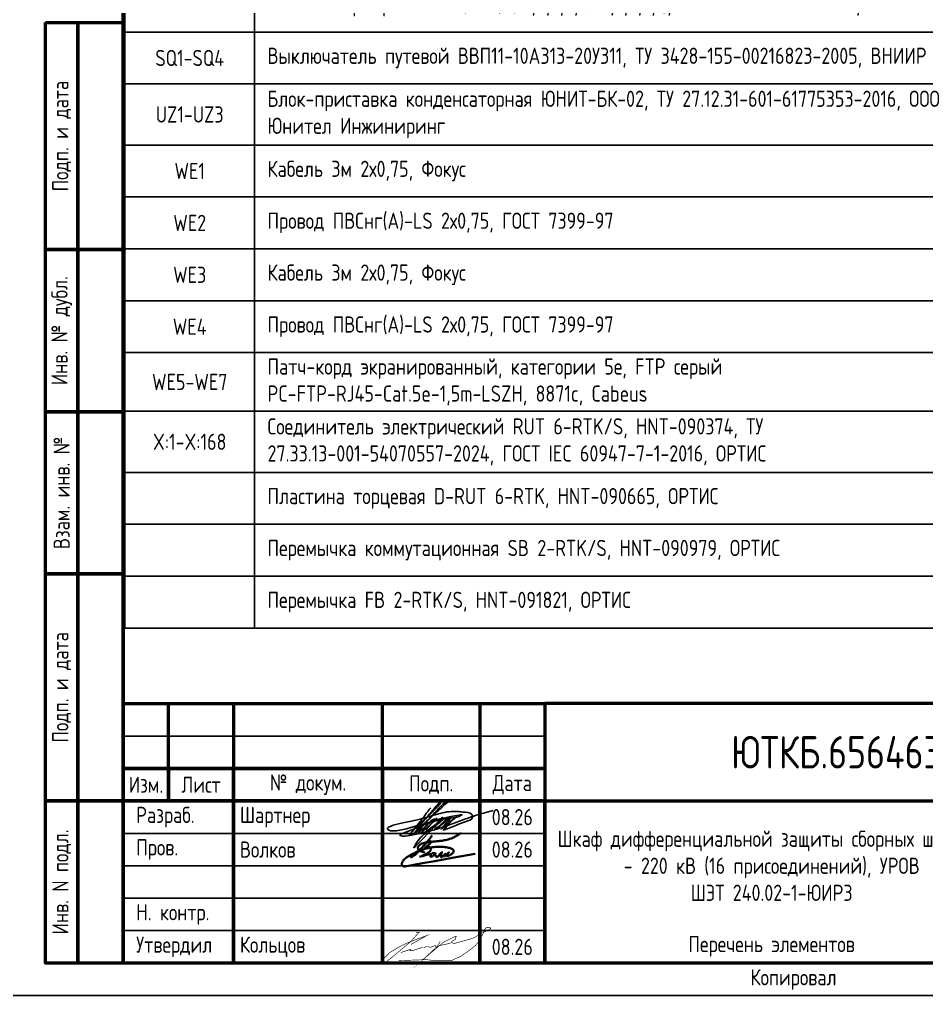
# Model space of a CAD drawing. Header units: millimetres. Extents: x -1050 to 7068, y 0 to 517.
# Drawn here: x -625.8 to -485.9, y 0 to 150.5 of the extents above; entities that cross this region are included whole.
import ezdxf

# ---------------------------------------------------------------- set-up
doc = ezdxf.new("R2010")
doc.units = ezdxf.units.MM
doc.styles.add('Gost_type_A', font='GOST_A.TTF')

# ---------------------------------------------------------------- blocks, each defined once
blk = doc.blocks.new('*T17')
at = {"color": 0, "lineweight": -2, "transparency": 16777216}
for p, q in [((0, 0), (185, 0)), ((0, 0), (0, -15)), ((20, 0), (20, -15)), ((130, 0), (130, -15)), ((140, 0), (140, -15)), ((185, 0), (185, -15)), ((209.75, 0), (394.75, 0)), ((209.75, 0), (209.75, -15)), ((229.75, 0), (229.75, -15)), ((339.75, 0), (339.75, -15)), ((349.75, 0), (349.75, -15)), ((394.75, 0), (394.75, -15))]:
    blk.add_line(p, q, dxfattribs=at)
at = {"color": 0, "linetype": 'ByBlock', "lineweight": -2, "transparency": 16777216}
for p, q in [((0, -15), (185, -15)), ((0, -15), (0, -235.34)), ((20, -15), (20, -235.34)), ((130, -15), (130, -235.34)), ((140, -15), (140, -79.45)), ((185, -15), (185, -235.34)), ((209.75, -15), (394.75, -15)), ((209.75, -15), (209.75, -145.5)), ((229.75, -15), (229.75, -145.5)), ((339.75, -15), (339.75, -145.5)), ((349.75, -15), (349.75, -56.25)), ((394.75, -15), (394.75, -145.5)), ((209.75, -23), (394.75, -23)), ((0, -28.63), (185, -28.63)), ((209.75, -32.25), (394.75, -32.25)), ((0, -38.06), (185, -38.06)), ((209.75, -40.25), (394.75, -40.25)), ((0, -47.45), (185, -47.45)), ((209.75, -48.25), (394.75, -48.25)), ((0, -55.45), (185, -55.45)), ((209.75, -56.25), (394.75, -56.25)), ((349.75, -56.25), (349.75, -64.25)), ((0, -63.45), (185, -63.45)), ((209.75, -64.25), (394.75, -64.25)), ((349.75, -64.25), (349.75, -81.5)), ((0, -71.45), (185, -71.45)), ((209.75, -73.5), (394.75, -73.5)), ((0, -79.45), (185, -79.45)), ((140, -79.45), (140, -143.45)), ((209.75, -81.5), (394.75, -81.5)), ((349.75, -81.5), (349.75, -89.5)), ((0, -87.45), (185, -87.45)), ((209.75, -89.5), (394.75, -89.5)), ((349.75, -89.5), (349.75, -145.5)), ((0, -95.45), (185, -95.45)), ((209.75, -97.5), (394.75, -97.5)), ((0, -103.45), (185, -103.45)), ((209.75, -105.5), (394.75, -105.5)), ((0, -111.45), (185, -111.45)), ((209.75, -113.5), (394.75, -113.5)), ((0, -119.45), (185, -119.45)), ((209.75, -121.5), (394.75, -121.5)), ((0, -127.45), (185, -127.45)), ((209.75, -129.5), (394.75, -129.5)), ((0, -135.45), (185, -135.45)), ((209.75, -137.5), (394.75, -137.5)), ((0, -143.45), (185, -143.45)), ((140, -143.45), (140, -235.34)), ((209.75, -145.5), (394.75, -145.5)), ((0, -151.45), (185, -151.45)), ((0, -160.88), (185, -160.88)), ((0, -168.88), (185, -168.88)), ((0, -176.88), (185, -176.88)), ((0, -184.88), (185, -184.88)), ((0, -192.88), (185, -192.88)), ((0, -201.93), (185, -201.93)), ((0, -211.34), (185, -211.34)), ((0, -219.34), (185, -219.34)), ((0, -227.34), (185, -227.34)), ((0, -235.34), (185, -235.34))]:
    blk.add_line(p, q, dxfattribs=at)
at = {"transparency": 16777216, "char_height": 2.5, "style": 'Gost_type_A'}
for s, insert, width, attachment_point in [('Поз. обозначение', (10, -7.5), 17, 5), ('Поз. обозначение', (219.75, -7.5), 17, 5), ('Примечание', (162.5, -7.5), 42, 5), ('Примечание', (372.25, -7.5), 42, 5), ('Наименование', (75, -7.5), 107, 5), ('Кол.', (135, -7.5), 7, 5), ('Наименование', (284.75, -7.5), 107, 5), ('Кол.', (344.75, -7.5), 7, 5), ('Планка маркировочная (169-184), 86401217 KPX 6/10-6,2', (231.25, -60.25), 107, 4), ('Перемычка ПС 2-8, 15000020, СТЭЗ ', (21.5, -83.45), 107, 4), ('60', (135, -83.45), 7, 5), ('20', (135, -91.45), 7, 5), ('Планка маркировочная (1-14) (14,12,10,8,6,4,2; 13,11,9,7,5,3,1), 86401256 KPX 8/10-8,2', (21.5, -99.45), 107, 4), ('20', (135, -99.45), 7, 5), ('{\\C256;Блок испытательный, в составе:}', (21.5, -107.45), 107, 4), ('Блок базовый ЭПББ 4+1, 111505, ТУ 27.33.13-001-53942713-2023, ЭПРОМ', (21.5, -115.45), 107, 4), ('2', (135, -115.45), 7, 5), ('Крышка рабочая ЭПРК 4+1, 121505, ТУ 27.33.13-001-53942713-2023, ЭПРОМ', (21.5, -123.45), 107, 4), ('2', (135, -123.45), 7, 5), ('Планка маркировочная (1-10) (2,4.6,8,10; 1,3,5,7,9), 86401256 KPX 8/10-8,2', (21.5, -131.45), 107, 4), ('2', (135, -131.45), 7, 5), ('Планка маркировочная (1-10) (10,8,6,4,2; 9,7,5,3,1), 86401256 KPX 8/10-8,2', (21.5, -139.45), 107, 4), ('2', (135, -139.45), 7, 5)]:
    blk.add_mtext(s, dxfattribs=dict(at, insert=insert, width=width, attachment_point=attachment_point))
at = {"color": 0, "transparency": 16777216, "char_height": 2.5, "style": 'Gost_type_A'}
for s, insert, width, attachment_point in [('{\\C256;Интеллектуальное электронное устройство ЮНИТ-М514-ДЗШ-Р102-К101-х-В101-В101-М1С4.0С00-М1С4.0С00-С01.03, НЛПР.656122.602-XXX, }ООО Юнител Инжиниринг', (22, -21.81), 106, 4), ('{\\C256;Планка маркировочная (1-168), 86401256 KPX 8/10-8,2}', (231.75, -19), 106, 4), ('1', (344.75, -19), 7, 5), ('вертикальное положение', (351.25, -19), 42, 4), ('A1-A3', (10, -21.81), 18, 5), ('3', (135, -21.81), 7, 5), ('Соединитель электрический RPV 4-MT(-P), HNT-131560, ТУ 27.33.13-001-54070557-2024, ГОСТ IEC 60947-7-1-2016, ОРТИС ', (231.75, -27.62), 106, 4), ('X:169-X:184', (219.75, -27.62), 18, 5), ('16', (344.75, -27.62), 7, 5), ('Блок интерфейсный ИЧМ ЮНИТ-ИЧМ-МНГР-К-К-С, ТУ 27.12.23-609-61775353-2024, ООО Юнител Инжиниринг', (22, -33.34), 106, 4), ('A1.1-A3.1', (10, -33.34), 18, 5), ('3', (135, -33.34), 7, 5), ('Пластина торцевая D-RPV 4-MT(-P), HNT-131561, ОРТИС', (231.75, -36.25), 106, 4), ('6', (344.75, -36.25), 7, 5), ('Светильник светодиодный ЖКХ-08 Д с кабелем 3 м, 5000 К,\\PТУ 3461-009-01281952-2018, Фокус ', (22, -42.75), 106, 4), ('EL1, EL2', (10, -42.75), 18, 5), ('2', (135, -42.75), 7, 5), ('Перемычка FBS 2-6, HNT-091360, ОРТИС', (231.75, -44.25), 106, 4), ('4', (344.75, -44.25), 7, 5), ('HL1', (10, -51.45), 18, 5), ('{\\C256;Лампа СКЛ 14Н-2-Ж-2-220 П Ч IP65 ЯШГК.433137.068 ТУ, Протон-Импульс}', (22, -51.45), 106, 4), ('1', (135, -51.45), 7, 5), ('Перемычка FBS 3-6, HNT-091957, ОРТИС', (231.75, -52.25), 106, 4), ('2', (344.75, -52.25), 7, 5), ('SG1-SG20', (10, -59.45), 18, 5), ('{\\C256;Блок испытательный, в составе:}', (22, -59.45), 106, 4), ('1', (344.75, -60.25), 7, 5), ('вертикальное положение', (351.25, -60.25), 42, 4), ('{\\C256;Блок базовый ЭПББ 6+1, 111507, ТУ 27.33.13-001-53942713-2023, НПП "ЭПРОМ"}', (22, -67.45), 106, 4), ('20', (135, -67.45), 7, 5), ('{\\C256;Крышка рабочая ЭПРК 6+1, 121507, ТУ 27.33.13-001-53942713-2023, НПП "ЭПРОМ"}', (22, -75.45), 106, 4), ('20', (135, -75.45), 7, 5), ('{\\C256;Планка маркировочная} (1-14) (2,4.6,8,10,12,14; 1,3,5,7,9,11,13){\\C256;, 86401256 KPX 8/10-8,2}', (21.5, -91.45), 107, 4), ('горизонтальное положение', (141.5, -91.45), 42, 4), ('горизонтальное положение', (141.5, -99.45), 42, 4), ('SG21, SG22', (10, -107.45), 18, 5), ('горизонтальное положение', (141.5, -131.45), 42, 4), ('горизонтальное положение', (141.5, -139.45), 42, 4), ('{\\C256;Выключатель путевой ВВП11-10А313-20У311, ТУ 3428-155-00216823-2005, ВНИИР }', (22, -147.45), 106, 4), ('SQ1-SQ4', (10, -147.45), 18, 5), ('4', (135, -147.45), 7, 5), ('{\\C256;Блок-приставка конденсаторная ЮНИТ-БК-02, ТУ 27.12.31-601-61775353-2016, }ООО Юнител Инжиниринг', (22, -156.16), 106, 4), ('UZ1-UZ3', (10, -156.16), 18, 5), ('3', (135, -156.16), 7, 5), ('WE1', (10, -164.88), 18, 5), ('Кабель 3м 2х0,75, Фокус', (22, -164.88), 106, 4), ('1', (135, -164.88), 7, 5), ('{\\C256;в составе позиции} EL1', (141.5, -164.88), 42, 4), ('Провод ПВСнг(А)-LS 2х0,75, ГОСТ 7399-97', (22, -172.88), 106, 4), ('WE2', (10, -172.88), 18, 5), ('4', (135, -172.88), 7, 5), ('{\\C256;м}', (141.5, -172.88), 42, 4), ('WE3', (10, -180.88), 18, 5), ('Кабель 3м 2х0,75, Фокус', (22, -180.88), 106, 4), ('1', (135, -180.88), 7, 5), ('{\\C256;в составе позиции} EL1', (141.5, -180.88), 42, 4), ('WE4', (10, -188.88), 18, 5), ('Провод ПВСнг(А)-LS 2х0,75, ГОСТ 7399-97', (22, -188.88), 106, 4), ('4', (135, -188.88), 7, 5), ('{\\C256;м}', (141.5, -188.88), 42, 4), ('{\\C256;Патч-корд экранированный, категории 5е, FTP серый PC-FTP-RJ45-Cat.5e-1,5m-LSZH, 8871c, Cabeus}', (22, -197.4), 106, 4), ('WE5-WE7', (10, -197.4), 18, 5), ('3', (135, -197.4), 7, 5), ('{\\C256;Соединитель электрический RUT 6-RTK/S, HNT-090374, ТУ 27.33.13-001-54070557-2024, ГОСТ IEC 60947-7-1-2016, ОРТИС}', (22, -206.63), 106, 4), ('X:1-X:168', (10, -206.63), 18, 5), ('168', (135, -206.63), 7, 5), ('{\\C256;Пластина торцевая D-RUT 6-RTK, HNT-090665, ОРТИС}', (22, -215.34), 106, 4), ('22', (135, -215.34), 7, 5), ('Перемычка коммутационная SB 2-RTK/S, HNT-090979, ОРТИС', (22, -223.34), 106, 4), ('60', (135, -223.34), 7, 5), ('Перемычка FB 2-RTK/S, HNT-091821, ОРТИС', (22, -231.34), 106, 4), ('20', (135, -231.34), 7, 5)]:
    blk.add_mtext(s, dxfattribs=dict(at, insert=insert, width=width, attachment_point=attachment_point))
blk = doc.blocks.new('Штамп левый нижний')
at = {"lineweight": 50}
for points in [[(-12, 145), (-7, 145), (-7, 110), (-12, 110)], [(-7, 145), (0, 145), (0, 110), (-7, 110)], [(-12, 110), (-7, 110), (-7, 85), (-12, 85)], [(-7, 110), (0, 110), (0, 85), (-7, 85)], [(-12, 85), (-7, 85), (-7, 60), (-12, 60)], [(-7, 85), (0, 85), (0, 60), (-7, 60)], [(-12, 60), (-7, 60), (-7, 25), (-12, 25)], [(-7, 60), (0, 60), (0, 25), (-7, 25)], [(-12, 25), (-7, 25), (-7, 0), (-12, 0)], [(-7, 25), (0, 25), (0, 0), (-7, 0)]]:
    blk.add_lwpolyline(points, close=True, dxfattribs=at)
at = {"char_height": 2.5, "attachment_point": 5, "rotation": 90, "style": 'Gost_type_A'}
for s, insert, width in [('Подп. и дата', (-9.5, 127.5), 35), ('Инв. № дубл.', (-9.5, 97.5), 25), ('Взам. инв. №', (-9.5, 72.5), 25), ('Подп. и дата', (-9.5, 42.5), 35), ('Инв. N подл.', (-9.5, 12.5), 25)]:
    blk.add_mtext(s, dxfattribs=dict(at, insert=insert, width=width))
blk = doc.blocks.new('Формат_А4')
blk.add_lwpolyline([(0, 297), (0, 0), (-210, 0), (-210, 297)], close=True)
at = {"lineweight": 50}
blk.add_lwpolyline([(-190, 292), (-5, 292), (-5, 5), (-190, 5)], close=True, dxfattribs=at)
blk = doc.blocks.new('Штамп большой нижний текстовый')
for points in [[(-185, 40), (-178, 40), (-178, 35), (-185, 35)], [(-178, 40), (-168, 40), (-168, 35), (-178, 35)], [(-168, 40), (-145, 40), (-145, 35), (-168, 35)], [(-145, 40), (-130, 40), (-130, 35), (-145, 35)], [(-130, 40), (-120, 40), (-120, 35), (-130, 35)], [(-185, 35), (-178, 35), (-178, 30), (-185, 30)], [(-178, 35), (-168, 35), (-168, 30), (-178, 30)], [(-168, 35), (-145, 35), (-145, 30), (-168, 30)], [(-145, 35), (-130, 35), (-130, 30), (-145, 30)], [(-130, 35), (-120, 35), (-120, 30), (-130, 30)], [(-185, 25), (-168, 25), (-168, 20), (-185, 20)], [(-168, 25), (-145, 25), (-145, 20), (-168, 20)], [(-145, 25), (-130, 25), (-130, 20), (-145, 20)], [(-130, 25), (-120, 25), (-120, 20), (-130, 20)], [(-185, 20), (-168, 20), (-168, 15), (-185, 15)], [(-168, 20), (-145, 20), (-145, 15), (-168, 15)], [(-145, 20), (-130, 20), (-130, 15), (-145, 15)], [(-130, 20), (-120, 20), (-120, 15), (-130, 15)], [(-185, 15), (-168, 15), (-168, 10), (-185, 10)], [(-168, 15), (-145, 15), (-145, 10), (-168, 10)], [(-145, 15), (-130, 15), (-130, 10), (-145, 10)], [(-130, 15), (-120, 15), (-120, 10), (-130, 10)], [(-185, 10), (-168, 10), (-168, 5), (-185, 5)], [(-168, 10), (-145, 10), (-145, 5), (-168, 5)], [(-145, 10), (-130, 10), (-130, 5), (-145, 5)], [(-130, 10), (-120, 10), (-120, 5), (-130, 5)], [(-185, 5), (-168, 5), (-168, 0), (-185, 0)], [(-168, 5), (-145, 5), (-145, 0), (-168, 0)], [(-145, 5), (-130, 5), (-130, 0), (-145, 0)], [(-130, 5), (-120, 5), (-120, 0), (-130, 0)]]:
    blk.add_lwpolyline(points, close=True)
at = {"lineweight": 50}
for points in [[(-185, 40), (-120, 40), (-120, 30), (-185, 30)], [(-178, 40), (-168, 40), (-168, 30), (-178, 30)], [(-145, 40), (-130, 40), (-130, 30), (-145, 30)], [(-120, 25), (0, 25), (0, 40), (-120, 40)], [(-185, 30), (-178, 30), (-178, 25), (-185, 25)], [(-178, 30), (-168, 30), (-168, 25), (-178, 25)], [(-168, 30), (-145, 30), (-145, 25), (-168, 25)], [(-145, 30), (-130, 30), (-130, 25), (-145, 25)], [(-130, 30), (-120, 30), (-120, 25), (-130, 25)], [(-185, 25), (-168, 25), (-168, 0), (-185, 0)], [(-168, 25), (-145, 25), (-145, 0), (-168, 0)], [(-145, 25), (-130, 25), (-130, 0), (-145, 0)], [(-130, 25), (-120, 25), (-120, 0), (-130, 0)], [(-120, 25), (-50, 25), (-50, 0), (-120, 0)]]:
    blk.add_lwpolyline(points, close=True, dxfattribs=at)
at = {"char_height": 2.5, "style": 'Gost_type_A'}
for s, insert, width, attachment_point in [('Изм.', (-181.5, 27.5), 7, 5), ('Лист', (-173, 27.5), 10, 5), ('№ докум.', (-156.5, 27.5), 23, 5), ('Подп.', (-137.5, 27.5), 15, 5), ('Дата', (-125, 27.5), 10, 5), ('\\pxl0.8;Разраб.', (-185, 22.5), 17, 4), ('\\pxl0.8;Пров.', (-185, 17.5), 17, 4), ('\\pxl0.8;Н. контр.', (-185, 7.5), 17, 4), ('\\pxl0.8;Утвердил', (-185, 2.5), 17, 4), ('Копировал', (-75, -2.53), 13.1202, 6)]:
    blk.add_mtext(s, dxfattribs=dict(at, insert=insert, width=width, attachment_point=attachment_point))
blk = doc.blocks.new('Сотрудник 7_1')
at = {"lineweight": 35}
for points in [[(5.51, 4.62), (4.98, 3.97), (4.54, 3.43), (4.18, 3.01), (3.9, 2.68), (3.67, 2.43), (3.49, 2.24), (3.34, 2.09), (3.21, 1.97), (3.08, 1.86), (2.97, 1.76), (2.86, 1.67), (2.76, 1.6), (2.67, 1.53), (2.59, 1.47), (2.52, 1.42), (2.45, 1.38), (2.4, 1.35), (2.35, 1.33), (2.31, 1.31), (2.28, 1.3), (2.25, 1.3), (2.23, 1.3), (2.21, 1.31), (2.2, 1.31), (2.19, 1.33), (2.18, 1.34), (2.18, 1.36), (2.18, 1.38), (2.18, 1.4), (2.19, 1.42), (2.2, 1.45), (2.22, 1.48), (2.25, 1.51), (2.28, 1.55), (2.32, 1.59), (2.36, 1.63), (2.42, 1.67), (2.49, 1.72), (2.56, 1.78), (2.65, 1.84), (2.75, 1.9), (2.87, 1.97), (2.99, 2.04), (3.12, 2.12), (3.25, 2.21), (3.39, 2.3), (3.53, 2.41), (3.67, 2.52), (3.81, 2.64), (3.94, 2.77), (4.07, 2.9), (4.2, 3.03), (4.32, 3.15), (4.44, 3.27), (4.55, 3.37), (4.65, 3.46), (4.74, 3.54), (4.82, 3.6), (4.9, 3.64), (4.97, 3.68), (5.03, 3.7), (5.08, 3.72), (5.13, 3.73), (5.17, 3.73), (5.21, 3.73), (5.24, 3.73), (5.26, 3.73), (5.28, 3.72), (5.3, 3.71), (5.31, 3.7), (5.32, 3.68), (5.33, 3.66), (5.33, 3.64), (5.32, 3.61), (5.32, 3.58), (5.3, 3.54), (5.28, 3.5), (5.25, 3.46), (5.21, 3.41), (5.16, 3.36), (5.1, 3.3), (5.03, 3.23), (4.96, 3.17), (4.88, 3.1), (4.8, 3.04), (4.72, 2.98), (4.65, 2.92), (4.59, 2.87), (4.53, 2.83), (4.49, 2.8), (4.46, 2.77), (4.43, 2.76), (4.42, 2.75), (4.42, 2.74), (4.43, 2.75), (4.45, 2.75), (4.49, 2.76), (4.53, 2.78), (4.58, 2.8), (4.64, 2.82), (4.7, 2.84), (4.76, 2.85), (4.83, 2.86), (4.89, 2.87), (4.95, 2.88), (5.01, 2.87), (5.06, 2.87), (5.11, 2.85), (5.15, 2.84), (5.19, 2.81), (5.22, 2.78), (5.25, 2.75), (5.27, 2.72), (5.29, 2.68), (5.3, 2.63), (5.3, 2.59), (5.3, 2.54), (5.29, 2.49), (5.27, 2.44), (5.26, 2.38), (5.23, 2.33), (5.2, 2.28), (5.17, 2.22), (5.12, 2.17), (5.07, 2.11), (5, 2.05), (4.92, 1.99), (4.83, 1.93), (4.73, 1.86), (4.6, 1.79), (4.47, 1.72), (4.31, 1.65), (4.15, 1.57), (3.96, 1.49), (3.76, 1.41), (3.54, 1.32)], [(4.39, 2), (4.09, 2.07), (3.85, 2.15), (3.67, 2.21), (3.55, 2.27), (3.46, 2.33), (3.4, 2.39), (3.37, 2.44), (3.35, 2.5), (3.33, 2.55), (3.32, 2.61), (3.31, 2.66), (3.31, 2.72), (3.31, 2.77), (3.32, 2.83), (3.34, 2.89), (3.36, 2.94), (3.39, 2.99), (3.43, 3.05), (3.48, 3.1), (3.54, 3.15), (3.6, 3.2), (3.67, 3.24), (3.74, 3.29), (3.82, 3.33), (3.91, 3.37), (4.01, 3.4), (4.11, 3.44), (4.22, 3.47), (4.34, 3.5), (4.47, 3.53), (4.62, 3.56), (4.77, 3.58), (4.93, 3.61), (5.11, 3.63), (5.29, 3.65), (5.48, 3.67), (5.67, 3.69), (5.85, 3.71), (6.04, 3.72), (6.21, 3.74), (6.38, 3.76), (6.55, 3.77), (6.71, 3.79), (6.86, 3.81), (7.02, 3.83), (7.19, 3.86), (7.36, 3.89), (7.54, 3.92), (7.74, 3.96), (7.95, 4.01), (8.19, 4.09), (8.47, 4.19), (8.78, 4.33), (9.15, 4.51), (9.57, 4.74), (10.05, 5.03)], [(6.04, 1.58), (6.05, 1.53), (6.06, 1.49), (6.06, 1.46), (6.07, 1.43), (6.09, 1.4), (6.1, 1.38), (6.12, 1.36), (6.14, 1.35), (6.16, 1.33), (6.19, 1.33), (6.22, 1.33), (6.25, 1.33), (6.28, 1.33), (6.31, 1.34), (6.34, 1.36), (6.37, 1.38), (6.4, 1.4), (6.43, 1.43), (6.46, 1.46), (6.49, 1.5), (6.52, 1.53), (6.55, 1.57), (6.58, 1.62), (6.62, 1.66), (6.65, 1.71), (6.69, 1.75), (6.73, 1.8), (6.78, 1.84), (6.82, 1.88), (6.85, 1.92), (6.89, 1.95), (6.92, 1.98), (6.95, 2.01), (6.97, 2.03), (6.98, 2.05), (7, 2.06), (7, 2.06), (7.01, 2.06), (7.01, 2.05), (7, 2.03), (7, 2), (6.99, 1.96), (6.97, 1.93), (6.96, 1.88), (6.94, 1.83), (6.93, 1.79), (6.91, 1.74), (6.9, 1.69), (6.89, 1.64), (6.88, 1.6), (6.87, 1.56), (6.86, 1.53), (6.85, 1.49), (6.84, 1.46), (6.84, 1.43), (6.84, 1.41), (6.84, 1.38), (6.84, 1.36), (6.84, 1.35), (6.84, 1.33), (6.84, 1.32), (6.85, 1.31), (6.86, 1.3), (6.86, 1.29), (6.87, 1.29), (6.88, 1.28), (6.89, 1.28), (6.9, 1.27), (6.91, 1.27), (6.92, 1.27), (6.93, 1.28), (6.95, 1.28), (6.96, 1.29), (6.97, 1.29), (6.98, 1.3), (7, 1.32), (7.03, 1.34), (7.06, 1.37), (7.1, 1.41), (7.15, 1.45), (7.21, 1.5), (7.27, 1.56), (7.34, 1.62), (7.41, 1.68), (7.48, 1.73), (7.54, 1.77), (7.58, 1.79), (7.6, 1.79), (7.61, 1.77), (7.59, 1.72), (7.57, 1.67), (7.54, 1.61), (7.5, 1.54), (7.46, 1.48), (7.43, 1.43), (7.41, 1.4), (7.4, 1.38), (7.41, 1.38), (7.42, 1.4), (7.45, 1.43), (7.49, 1.48), (7.54, 1.53), (7.6, 1.59), (7.66, 1.66), (7.73, 1.72), (7.81, 1.79), (7.88, 1.85), (7.95, 1.9), (8.01, 1.95), (8.06, 1.99), (8.09, 2.01), (8.11, 2.02), (8.1, 2.02), (8.07, 1.99), (8.03, 1.96), (7.98, 1.91), (7.92, 1.86), (7.87, 1.81), (7.81, 1.76), (7.76, 1.71), (7.73, 1.67), (7.7, 1.64), (7.68, 1.61), (7.67, 1.58), (7.67, 1.56), (7.67, 1.54), (7.68, 1.53), (7.7, 1.51), (7.71, 1.5), (7.73, 1.49), (7.75, 1.48), (7.77, 1.48), (7.8, 1.47), (7.83, 1.47), (7.87, 1.48), (7.91, 1.48), (7.96, 1.5), (8.01, 1.51), (8.07, 1.53), (8.13, 1.55), (8.19, 1.58), (8.26, 1.62), (8.33, 1.66), (8.4, 1.71), (8.48, 1.76), (8.55, 1.82), (8.63, 1.89), (8.69, 1.95), (8.75, 2.02), (8.79, 2.1), (8.82, 2.17), (8.83, 2.24), (8.81, 2.31), (8.78, 2.37), (8.72, 2.44), (8.65, 2.5), (8.56, 2.56), (8.44, 2.61), (8.31, 2.66), (8.17, 2.71), (8, 2.75), (7.83, 2.78), (7.64, 2.81), (7.44, 2.84), (7.22, 2.86), (7, 2.88), (6.77, 2.88), (6.53, 2.89), (6.29, 2.88), (6.04, 2.87), (5.79, 2.84), (5.52, 2.81), (5.25, 2.77), (4.97, 2.71), (4.68, 2.64), (4.38, 2.55), (4.06, 2.44), (3.74, 2.32), (3.42, 2.2), (3.11, 2.06), (2.8, 1.92), (2.51, 1.78), (2.25, 1.65), (2.01, 1.52), (1.8, 1.4), (1.62, 1.29), (1.47, 1.18), (1.35, 1.09), (1.24, 0.99), (1.15, 0.91), (1.08, 0.82), (1.02, 0.74), (0.97, 0.65), (0.93, 0.57), (0.89, 0.49), (0.86, 0.41), (0.84, 0.34), (0.83, 0.27), (0.82, 0.21), (0.82, 0.15), (0.83, 0.11), (0.84, 0.07), (0.85, 0.04), (0.87, 0.01), (0.89, -0.01), (0.91, -0.03), (0.94, -0.05), (0.97, -0.07), (1, -0.08), (1.03, -0.1), (1.07, -0.11), (1.1, -0.12), (1.13, -0.13), (1.17, -0.14), (1.2, -0.15), (1.24, -0.15), (1.29, -0.15), (1.47, -0.12), (1.9, -0.04), (2.7, 0.1), (3.99, 0.34), (5.91, 0.69), (8.58, 1.18), (12.12, 1.82)], [(3.54, 1.32), (4.17, 1.5), (4.63, 1.63), (4.96, 1.71), (5.17, 1.76), (5.28, 1.77), (5.33, 1.76), (5.34, 1.73), (5.32, 1.7), (5.3, 1.66), (5.28, 1.62), (5.27, 1.58), (5.26, 1.55), (5.25, 1.51), (5.24, 1.48), (5.24, 1.45), (5.24, 1.42), (5.24, 1.4), (5.25, 1.39), (5.26, 1.37), (5.27, 1.36), (5.29, 1.36), (5.31, 1.36), (5.33, 1.36), (5.35, 1.36), (5.39, 1.37), (5.42, 1.38), (5.46, 1.4), (5.49, 1.41), (5.54, 1.43), (5.58, 1.45), (5.62, 1.48), (5.67, 1.51), (5.72, 1.54), (5.76, 1.57), (5.81, 1.61), (5.85, 1.64), (5.89, 1.68), (5.93, 1.72), (5.96, 1.75), (5.99, 1.78), (6, 1.81), (6.02, 1.83), (6.02, 1.86), (6.01, 1.87), (6, 1.89), (5.98, 1.9), (5.95, 1.91), (5.91, 1.92), (5.87, 1.92), (5.81, 1.92), (5.75, 1.92), (5.69, 1.92), (5.63, 1.91), (5.57, 1.9), (5.51, 1.89), (5.46, 1.88)]]:
    blk.add_lwpolyline(points, dxfattribs=at)

msp = doc.modelspace()

# ---------------------------------------------------------------- linework, layer by layer
at = {"const_width": 0.0934}
for points in [[(-567.01, 6.62), (-566.07, 6.93), (-565.6, 7.09), (-565.45, 7.09), (-565.6, 6.93), (-565.45, 6.93), (-565.14, 6.93), (-563.74, 7.4), (-563.43, 7.4), (-562.96, 7.55), (-562.65, 7.55), (-562.65, 7.4), (-562.49, 7.4), (-561.71, 7.71), (-561.56, 7.4), (-560.93, 7.71), (-559.53, 8.02), (-559.07, 8.18), (-558.91, 8.02), (-558.75, 8.02), (-555.95, 8.8), (-555.33, 9.11), (-555.02, 9.42), (-554.71, 9.58), (-554.24, 9.73), (-553.62, 10.04), (-553.3, 10.2), (-553.15, 10.35), (-553.3, 10.51), (-553.62, 10.51), (-553.77, 10.51), (-554.08, 10.2), (-554.24, 9.73), (-554.86, 8.49), (-555.48, 7.71), (-556.26, 7.09), (-557.82, 6), (-558.91, 5.53), (-559.22, 5.37), (-561.71, 5.37), (-563.11, 5.53), (-567.32, 5.37)], [(-564.67, 9.73), (-564.2, 9.73), (-565.45, 8.33), (-566.38, 7.55), (-568.33, 5.93), (-569.45, 5), (-569.81, 5), (-569.81, 5.22), (-569.65, 5.68), (-568.72, 6.62), (-566.85, 7.71), (-565.45, 8.33), (-562.96, 9.26), (-565.45, 7.86)], [(-560.93, 8.33), (-561.09, 8.02), (-561.56, 7.4), (-563.58, 5.53), (-560.47, 8.18), (-558.6, 9.11), (-558.44, 9.11), (-558.6, 8.8), (-558.6, 8.64), (-559.22, 8.33)]]:
    msp.add_lwpolyline(points, dxfattribs=at)
msp.add_spline([(-562.38, 28.93), (-562.76, 28.48), (-562.95, 28.24), (-563.09, 28.06), (-563.53, 27.47), (-563.64, 27.32), (-564.88, 25.71), (-565.74, 24.63), (-564.68, 25.94), (-563.71, 26.85), (-562.49, 27.96), (-561.76, 28.68), (-561.07, 29.37), (-560.89, 29.63), (-560.85, 29.82), (-561.54, 29.18), (-562.68, 27.83), (-562.9, 27.55), (-563.96, 26.32), (-564.58, 25.43), (-564.92, 24.91), (-564.92, 24.82), (-564.62, 25.11), (-563.99, 25.92), (-563.24, 26.67), (-562.2, 27.61), (-561.68, 28.08), (-560.74, 28.94), (-559.93, 29.68), (-559.56, 30.05), (-559.56, 30.17), (-559.89, 30.01), (-560.96, 29.06), (-562.65, 27.19), (-563.91, 25.7), (-564.23, 25.18), (-563.03, 26.24), (-561.94, 27.13), (-561.81, 27.2), (-561.74, 27.08), (-561.89, 26.85), (-562.92, 25.9), (-563.45, 25.43), (-563.66, 25.26), (-563.73, 25.26), (-563.65, 25.5), (-563.01, 26.23), (-562.79, 26.46), (-561.84, 27.2), (-561.79, 27.2), (-561.79, 26.92), (-561.55, 27.16), (-562.84, 25.87), (-563.05, 25.45), (-563.05, 25.34), (-562.83, 25.46), (-561.69, 26.33), (-560.6, 27.42), (-563.36, 24.4), (-564.51, 23.25), (-564.98, 22.79), (-564.69, 23.37), (-563.27, 24.96), (-561.71, 26.29), (-560.43, 27.21), (-561.34, 26.41), (-561.73, 25.92), (-561.73, 25.77), (-561.41, 25.89), (-559.97, 27.18), (-561.39, 25.66), (-559.76, 27.11), (-559.26, 27.4), (-559.54, 27.04), (-560.79, 25.69), (-558.45, 27.55), (-559.51, 26.57), (-560.35, 25.63), (-560.43, 25.55), (-559.83, 25.71), (-559.08, 25.98), (-557.06, 26.79), (-555.93, 27.5), (-556.05, 27.89), (-557.42, 28.28), (-558.3, 28.37), (-559.26, 28.37), (-560.55, 28.17), (-564.01, 27.21), (-568.79, 25.48), (-568.56, 25.41), (-567.68, 25.41), (-563.55, 26.44), (-558.99, 27.41), (-557.67, 27.78), (-557.58, 27.84), (-558.04, 27.81), (-562.67, 26.67), (-566.77, 24.95), (-567.14, 24.75), (-566.54, 24.56), (-566.31, 24.56), (-565.01, 24.81), (-562.04, 25.48), (-560.07, 26.11), (-557.82, 26.93), (-555.76, 27.66), (-552.75, 28.52)], degree=3)

# ---------------------------------------------------------------- block references
for name, p in [('Формат_А4', (-419.81, 0)), ('*T17', (-609.56, 292)), ('Штамп левый нижний', (-609.81, 5)), ('Штамп большой нижний текстовый', (-424.81, 5)), ('Сотрудник 7_1', (-567.67, 20.04))]:
    msp.add_blockref(name, p)

# ---------------------------------------------------------------- texts
at = {"style": 'Gost_type_A'}
for s, insert, char_height, width, attachment_point in [('ЮТКБ.656463.300-033ПЭ3', (-484.81, 37.5), 5, 120, 5), ('Шартнер', (-591.81, 27.5), 2.5, 22, 4), ('08.26', (-549.81, 27.5), 2.5, 10, 5), ('Шкаф дифференциальной защиты сборных шин 110 - 220 кВ (16 присоединений), УРОВ  \\PШЭТ 240.02-1-ЮИРЗ', (-509.81, 20), 2.5, 68, 5), ('Волков', (-591.81, 22.5), 2.5, 22, 4), ('08.26', (-549.81, 22.5), 2.5, 10, 5), ('Кольцов', (-591.81, 7.5), 2.5, 22, 4), ('Перечень элементов', (-509.81, 6), 2.5, 70, 8), ('08.26', (-549.81, 7.5), 2.5, 10, 5)]:
    msp.add_mtext(s, dxfattribs=dict(at, insert=insert, char_height=char_height, width=width, attachment_point=attachment_point))

doc.saveas('drawing.dxf')
